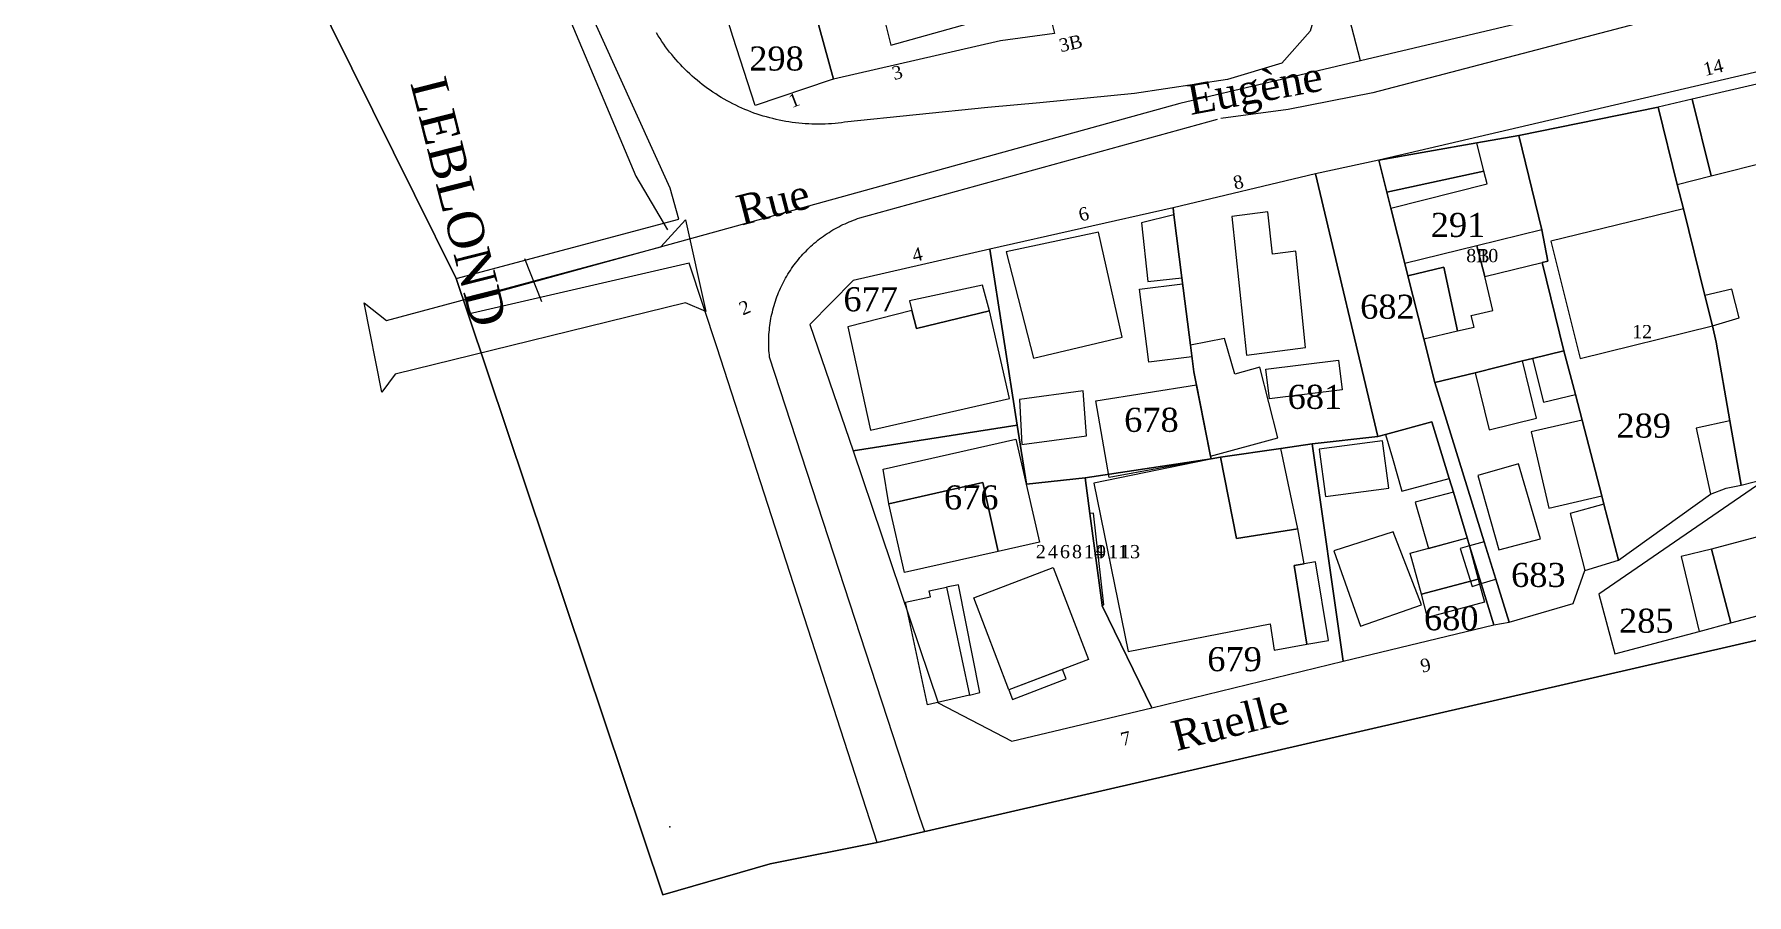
# Model space of a CAD drawing. Extents: x 351895 to 352714, y 545172 to 545744.
# Drawn here: x 352097.5 to 352239.9, y 545172.1 to 545243.6 of the extents above; entities that cross this region are included whole.
import ezdxf

# ---------------------------------------------------------------- set-up
doc = ezdxf.new("R2010")
doc.units = 0
doc.linetypes.add('CONTINU', pattern=[0])
doc.layers.get('0').update_dxf_attribs({"linetype": 'CONTINU'})
for name, color, linetype in [('1FLECHEFL', 7, 'CONTINU'), ('1LIEUDIT', 7, 'CONTINU'), ('1PARCELLE', 7, 'CONTINU'), ('1SECTION', 7, 'CONTINU'), ('1SUBDSECT', 7, 'CONTINU'), ('1TRONFLUV', 7, 'CONTINU'), ('1ZONCOMM', 7, 'CONTINU'), ('3BATIDUR', 7, 'CONTINU'), ('3BATILEGER', 7, 'CONTINU'), ('3NUMVOIE', 7, 'CONTINU'), ('3PARCELLETEX', 7, 'CONTINU'), ('3PONT', 7, 'CONTINU'), ('3SENTIER', 7, 'CONTINU'), ('3TOPOLINE', 7, 'CONTINU'), ('3TRONFLUVTEX', 7, 'CONTINU'), ('3ZONCOMMTEX', 7, 'CONTINU')]:
    doc.layers.add(name, color=color, linetype=linetype)
doc.styles.get("Standard").update_dxf_attribs({"font": 'Times New Roman'})

# ---------------------------------------------------------------- blocks, each defined once
blk = doc.blocks.new('FLECHRU1')
blk.add_point((0, 0))

msp = doc.modelspace()

# ---------------------------------------------------------------- linework, layer by layer
at = {"layer": '1LIEUDIT'}
msp.add_lwpolyline([(352285.77, 545669.4), (352171.76, 545638.49), (352161.97, 545635.68), (351994.74, 545590.45), (351985.93, 545588), (351985.93, 545588), (351895.39, 545563.26), (351960.09, 545514.8), (352054.6, 545380.46), (352132.6, 545223.34), (352133.59, 545220.37), (352149.78, 545172.12), (352158.69, 545174.68), (352167.6, 545176.45), (352271.47, 545200.33)], dxfattribs=at)
at = {"layer": '1PARCELLE'}
for points in [[(352158.91, 545258.3), (352157.98, 545261.63), (352175.48, 545270.45), (352175.65, 545269.97), (352184.14, 545272.71), (352193.68, 545275.78), (352193.73, 545275.65), (352190.9, 545274.62), (352175.88, 545269.61), (352175.59, 545269.51), (352176.51, 545266.04), (352178.3, 545259.29), (352178.68, 545258.43), (352180.08, 545252.83), (352181.82, 545245.8), (352182.33, 545243.71), (352177.86, 545243.09), (352163.97, 545239.9), (352158.91, 545258.3)], [(352163.97, 545239.9), (352163.7, 545239.81), (352157.46, 545237.71), (352155.6, 545243.46), (352155.25, 545244.54), (352152.19, 545255.91), (352158.91, 545258.3), (352163.97, 545239.9)], [(352209.29, 545233.17), (352217.44, 545234.61), (352220.94, 545235.23), (352232.52, 545237.58), (352234.11, 545231.16), (352234.62, 545229.12), (352236.4, 545221.93), (352237.03, 545219.4), (352237.36, 545218.04), (352238.49, 545211.51), (352239.42, 545206.16), (352241.6, 545206.72), (352245.47, 545207.74), (352249.41, 545208.77), (352249.27, 545209.21), (352250.88, 545209.58), (352248.09, 545220.89), (352243.04, 545241.05), (352209.29, 545233.17)], [(352220.94, 545235.23), (352222.84, 545227.39), (352223.35, 545224.79), (352222.87, 545224.66), (352224.69, 545217.33), (352225.64, 545213.69), (352226.2, 545211.56), (352227.85, 545205.26), (352228.02, 545204.59), (352229.24, 545199.94), (352236.87, 545205.41), (352238.19, 545205.9), (352239.42, 545206.16), (352238.49, 545211.51), (352237.36, 545218.04), (352237.03, 545219.4), (352236.4, 545221.93), (352234.62, 545229.12), (352234.11, 545231.16), (352232.52, 545237.58), (352220.94, 545235.23)], [(352209.29, 545233.17), (352209.96, 545230.5), (352210.29, 545229.19), (352211.46, 545224.58), (352211.72, 545223.56), (352213.04, 545218.32), (352213.96, 545214.68), (352217.31, 545215.5), (352221.25, 545216.48), (352222.07, 545216.68), (352224.69, 545217.33), (352222.87, 545224.66), (352223.35, 545224.79), (352222.84, 545227.39), (352220.94, 545235.23), (352217.44, 545234.61), (352209.29, 545233.17)], [(352204.05, 545232.04), (352209.23, 545210.21), (352209.86, 545210.38), (352213.72, 545211.41), (352215.15, 545206.72), (352215.5, 545205.57), (352216.65, 545201.78), (352216.85, 545201.12), (352217.81, 545197.98), (352218.85, 545194.54), (352220.14, 545194.76), (352219.02, 545198.35), (352218.06, 545201.46), (352213.96, 545214.68), (352213.04, 545218.32), (352211.72, 545223.56), (352211.46, 545224.58), (352210.29, 545229.19), (352209.96, 545230.5), (352209.29, 545233.17), (352204.05, 545232.04)], [(352192.19, 545229.2), (352192.26, 545228.64), (352192.93, 545223.4), (352193.64, 545217.79), (352193.92, 545215.59), (352195.31, 545208.57), (352195.36, 545208.36), (352196.15, 545208.48), (352201.16, 545209.21), (352203.76, 545209.59), (352209.23, 545210.21), (352204.05, 545232.04), (352192.19, 545229.2)], [(352176.96, 545225.76), (352179.24, 545211.15), (352180, 545206.24), (352184.88, 545206.77), (352195.36, 545208.36), (352195.31, 545208.57), (352193.92, 545215.59), (352193.64, 545217.79), (352192.93, 545223.4), (352192.26, 545228.64), (352192.19, 545229.2), (352176.96, 545225.76)], [(352176.96, 545225.76), (352165.6, 545223.16), (352162, 545219.5), (352165.61, 545209), (352179.24, 545211.15), (352176.96, 545225.76)], [(352213.96, 545214.68), (352218.06, 545201.46), (352219.02, 545198.35), (352220.14, 545194.76), (352225.46, 545196.33), (352226.42, 545199.06), (352229.24, 545199.94), (352228.02, 545204.59), (352227.85, 545205.26), (352226.2, 545211.56), (352225.64, 545213.69), (352224.69, 545217.33), (352222.07, 545216.68), (352221.25, 545216.48), (352217.31, 545215.5), (352213.96, 545214.68)], [(352179.24, 545211.15), (352165.61, 545209), (352172.66, 545188.07), (352178.79, 545184.89), (352190.42, 545187.66), (352186.31, 545196.13), (352186.3, 545196.19), (352185.27, 545203.8), (352184.88, 545206.77), (352180, 545206.24), (352179.24, 545211.15)], [(352209.23, 545210.21), (352203.76, 545209.59), (352206.35, 545191.54), (352218.85, 545194.54), (352217.81, 545197.98), (352216.85, 545201.12), (352216.65, 545201.78), (352215.5, 545205.57), (352215.15, 545206.72), (352213.72, 545211.41), (352209.86, 545210.38), (352209.23, 545210.21)], [(352195.36, 545208.36), (352184.88, 545206.77), (352185.27, 545203.8), (352186.3, 545196.19), (352186.31, 545196.13), (352190.42, 545187.66), (352206.35, 545191.54), (352203.76, 545209.59), (352201.16, 545209.21), (352196.15, 545208.48), (352195.36, 545208.36)], [(352249.41, 545208.77), (352245.47, 545207.74), (352241.6, 545206.72), (352227.59, 545197.09), (352228.91, 545192.15), (352235.93, 545194.01), (352238.58, 545194.71), (352246.42, 545196.79), (352248.2, 545197.26), (352252.6, 545198.43), (352249.41, 545208.77)]]:
    msp.add_lwpolyline(points, close=True, dxfattribs=at)
at = {"layer": '1SECTION'}
msp.add_lwpolyline([(352271.47, 545200.33), (352167.6, 545176.45), (352158.69, 545174.68), (352149.78, 545172.12), (352133.59, 545220.37), (352132.6, 545223.34), (352054.6, 545380.46), (351960.09, 545514.8), (351895.39, 545563.26), (351985.93, 545588), (351985.93, 545588), (351994.74, 545590.45), (352161.97, 545635.68), (352171.76, 545638.49), (352285.77, 545669.4)], dxfattribs=at)
at = {"layer": '1SUBDSECT'}
msp.add_lwpolyline([(352271.47, 545200.33), (352167.6, 545176.45), (352158.69, 545174.68), (352149.78, 545172.12), (352133.59, 545220.37), (352132.6, 545223.34), (352054.6, 545380.46), (351960.09, 545514.8), (351895.39, 545563.26), (351985.93, 545588), (351985.93, 545588), (351994.74, 545590.45), (352161.97, 545635.68), (352171.76, 545638.49), (352285.77, 545669.4)], dxfattribs=at)
at = {"layer": '1TRONFLUV'}
msp.add_lwpolyline([(352054.6, 545380.46), (352132.6, 545223.34), (352151.11, 545228.26), (352150.38, 545230.83), (352134.76, 545265.32), (352133.39, 545264.89), (352130.18, 545275.23), (352130.18, 545275.23), (352124.33, 545290.78), (352121.73, 545295.99), (352119.04, 545301.17), (352116.25, 545306.29), (352113.3, 545311.52), (352082.18, 545365.34), (352074.38, 545378.85), (352069.49, 545377.64), (352066.24, 545387.96)], dxfattribs=at)
msp.add_lwpolyline([(352133.59, 545220.37), (352149.78, 545172.12), (352158.69, 545174.68), (352167.6, 545176.45), (352154.3, 545217.56), (352151.97, 545224.61), (352133.59, 545220.37)], close=True, dxfattribs=at)
at = {"layer": '1ZONCOMM'}
for points in [[(352207.77, 545241.43), (352192.63, 545299.74), (352170.76, 545385.43), (352145.26, 545501.56)], [(352530.44, 545324), (352473.07, 545309.76), (352410.54, 545291.16), (352384.33, 545284.56), (352323.99, 545269.38), (352267.82, 545255.92), (352235.01, 545247.88), (352207.77, 545241.43), (352192.76, 545237.88), (352151.17, 545226.38), (352133.36, 545221.49)], [(352271.47, 545200.33), (352268.33, 545199.6), (352171.55, 545177.36), (352167.6, 545176.45)]]:
    msp.add_lwpolyline(points, dxfattribs=at)
at = {"layer": '3BATIDUR'}
for points in [[(352235.35, 545238.25), (352236.92, 545231.88), (352241.77, 545233.09), (352244.44, 545233.76), (352243.1, 545240.03), (352235.35, 545238.25)], [(352202.4, 545225.61), (352200.45, 545225.37), (352200.07, 545228.89), (352197.07, 545228.48), (352198.31, 545216.97), (352203.21, 545217.61), (352202.4, 545225.61)], [(352234.62, 545229.12), (352223.6, 545226.45), (352226.04, 545216.69), (352237.03, 545219.4), (352236.4, 545221.93), (352234.62, 545229.12)], [(352178.32, 545225.54), (352180.58, 545216.72), (352187.97, 545218.46), (352186, 545227.2), (352178.32, 545225.54)], [(352211.46, 545224.58), (352211.72, 545223.56), (352214.71, 545224.28), (352215.85, 545218.98), (352217.22, 545219.3), (352216.99, 545220.26), (352218.78, 545220.68), (352218.11, 545223.49), (352217.45, 545226.06), (352211.46, 545224.58)], [(352189.4, 545222.45), (352192.99, 545222.9), (352193.76, 545216.83), (352190.17, 545216.37), (352189.4, 545222.45)], [(352170.48, 545220.69), (352165.15, 545219.33), (352167.04, 545210.72), (352178.59, 545213.37), (352176.94, 545220.64), (352170.86, 545219.19), (352170.48, 545220.69)], [(352195.31, 545208.57), (352200.9, 545210.09), (352199.4, 545215.96), (352197.33, 545215.38), (352196.46, 545218.36), (352193.64, 545217.79), (352193.92, 545215.59), (352195.31, 545208.57)], [(352200.22, 545213.34), (352199.92, 545215.8), (352205.95, 545216.54), (352206.25, 545214.07), (352200.22, 545213.34)], [(352195.36, 545208.36), (352186.87, 545206.81), (352185.76, 545213.18), (352194.13, 545214.51), (352195.31, 545208.57), (352195.36, 545208.36)], [(352168.56, 545204.61), (352168.09, 545207.49), (352179.13, 545209.99), (352181.09, 545201.43), (352177.66, 545200.65), (352176.37, 545206.38), (352168.56, 545204.61)], [(352204.87, 545205.21), (352210.14, 545205.9), (352209.62, 545209.84), (352204.34, 545209.15), (352204.87, 545205.21)], [(352196.15, 545208.48), (352197.47, 545201.72), (352202.58, 545202.52), (352201.16, 545209.21), (352196.15, 545208.48)], [(352220.9, 545207.93), (352217.53, 545206.96), (352219.27, 545200.79), (352222.75, 545201.69), (352220.9, 545207.93)], [(352169.86, 545198.89), (352168.56, 545204.61), (352176.37, 545206.38), (352177.66, 545200.65), (352169.86, 545198.89)], [(352186.3, 545196.19), (352186.44, 545196.21), (352185.57, 545203.84), (352185.27, 545203.8), (352186.3, 545196.19)], [(352246.42, 545196.79), (352244.74, 545202.92), (352236.97, 545200.83), (352238.58, 545194.71), (352246.42, 545196.79)], [(352210.49, 545202.27), (352205.57, 545200.7), (352207.79, 545194.45), (352212.86, 545196.21), (352210.49, 545202.27)], [(352211.91, 545200.5), (352216.65, 545201.78), (352217.57, 545198.36), (352212.84, 545197.09), (352211.91, 545200.5)], [(352203.32, 545192.94), (352205.11, 545193.24), (352204.05, 545199.79), (352203.1, 545199.63), (352202.27, 545199.49), (352203.32, 545192.94)], [(352185.16, 545191.68), (352178.54, 545189.15), (352175.62, 545196.79), (352182.24, 545199.32), (352185.16, 545191.68)], [(352213.36, 545195.15), (352212.84, 545197.09), (352217.57, 545198.36), (352218.09, 545196.43), (352213.36, 545195.15)], [(352169.94, 545196.44), (352172.02, 545196.88), (352171.92, 545197.37), (352173.37, 545197.69), (352175.28, 545188.72), (352171.79, 545187.91), (352169.94, 545196.44)], [(352173.37, 545197.69), (352175.28, 545188.72), (352176.13, 545188.93), (352174.35, 545197.89), (352173.37, 545197.69)], [(352178.54, 545189.15), (352178.85, 545188.36), (352183.3, 545190.06), (352183, 545190.85), (352178.54, 545189.15)]]:
    msp.add_lwpolyline(points, close=True, dxfattribs=at)
at = {"layer": '3BATILEGER'}
for points in [[(352177.56, 545245.18), (352177.35, 545246.59), (352174.35, 545245.82), (352174.05, 545246.99), (352168.03, 545245.5), (352168.73, 545242.74), (352177.56, 545245.18)], [(352232.52, 545237.58), (352234.11, 545231.16), (352236.92, 545231.88), (352235.35, 545238.25), (352232.52, 545237.58)], [(352209.29, 545233.17), (352209.96, 545230.5), (352218.04, 545232.26), (352217.44, 545234.61), (352209.29, 545233.17)], [(352209.96, 545230.5), (352210.29, 545229.19), (352218.31, 545231.19), (352218.04, 545232.26), (352209.96, 545230.5)], [(352192.26, 545228.64), (352189.57, 545227.96), (352190.09, 545223.08), (352192.93, 545223.4), (352192.26, 545228.64)], [(352222.84, 545227.39), (352217.45, 545226.06), (352218.11, 545223.49), (352222.87, 545224.66), (352223.35, 545224.79), (352222.84, 545227.39)], [(352211.72, 545223.56), (352213.04, 545218.32), (352215.85, 545218.98), (352214.71, 545224.28), (352211.72, 545223.56)], [(352170.48, 545220.69), (352170.86, 545219.19), (352176.94, 545220.64), (352176.35, 545222.77), (352170.28, 545221.47), (352170.48, 545220.69)], [(352237.03, 545219.4), (352239.27, 545220.08), (352238.66, 545222.46), (352236.4, 545221.93), (352237.03, 545219.4)], [(352224.69, 545217.33), (352222.07, 545216.68), (352222.99, 545213.07), (352225.64, 545213.69), (352224.69, 545217.33)], [(352217.31, 545215.5), (352218.47, 545210.77), (352222.41, 545211.73), (352221.25, 545216.48), (352217.31, 545215.5)], [(352185.01, 545210.26), (352184.73, 545214.01), (352179.44, 545213.28), (352179.62, 545209.55), (352185.01, 545210.26)], [(352210.43, 545208.4), (352211.22, 545205.66), (352215.15, 545206.72), (352213.72, 545211.41), (352209.86, 545210.38), (352210.43, 545208.4)], [(352227.85, 545205.26), (352226.2, 545211.56), (352221.98, 545210.58), (352223.44, 545204.24), (352227.85, 545205.26)], [(352236.87, 545205.41), (352238.19, 545205.9), (352239.42, 545206.16), (352238.49, 545211.51), (352235.68, 545210.89), (352236.87, 545205.41)], [(352196.15, 545208.48), (352185.61, 545206.33), (352188.46, 545192.34), (352200.26, 545194.64), (352200.61, 545192.46), (352203.32, 545192.94), (352202.27, 545199.49), (352203.1, 545199.63), (352202.58, 545202.52), (352197.47, 545201.72), (352196.15, 545208.48)], [(352215.5, 545205.57), (352212.33, 545204.75), (352213.42, 545200.9), (352216.65, 545201.78), (352215.5, 545205.57)], [(352226.42, 545199.06), (352229.24, 545199.94), (352228.02, 545204.59), (352225.2, 545203.81), (352226.42, 545199.06)], [(352217.81, 545197.98), (352216.85, 545201.12), (352216.05, 545200.9), (352217.06, 545197.75), (352217.81, 545197.98)], [(352217.81, 545197.98), (352219.02, 545198.35), (352218.06, 545201.46), (352216.85, 545201.12), (352217.81, 545197.98)], [(352235.93, 545194.01), (352238.58, 545194.71), (352236.97, 545200.83), (352234.44, 545200.23), (352235.93, 545194.01)]]:
    msp.add_lwpolyline(points, close=True, dxfattribs=at)
at = {"layer": '3PONT'}
msp.add_lwpolyline([(352124.93, 545221.32), (352126.79, 545219.84), (352149.62, 545225.97), (352151.66, 545228.2), (352153.34, 545220.58), (352151.66, 545221.32), (352127.53, 545215.38), (352126.41, 545213.9), (352124.93, 545221.32)], close=True, dxfattribs=at)
at = {"layer": '3SENTIER'}
for points in [[(352029.67, 545448.31), (352037.03, 545436.61), (352045.17, 545424.13), (352054.24, 545412.57), (352063.65, 545395.1), (352069.22, 545386.82), (352075.66, 545375.26), (352084.72, 545359.23), (352105.74, 545324.61), (352113.89, 545309.63), (352120.98, 545297.28), (352128.6, 545277.31), (352138.58, 545253.13), (352147.52, 545231.85), (352150.15, 545227.39)], [(352130.49, 545298.6), (352141.64, 545302.54), (352160.79, 545308.6), (352180.66, 545315.05), (352182.61, 545315.08), (352184.34, 545314.59), (352186.04, 545312.81), (352203.61, 545250.11), (352204.42, 545246.75), (352203.6, 545243.9), (352201.24, 545241.23), (352196.73, 545239.87), (352188.98, 545238.7), (352181.12, 545237.93), (352176.8, 545237.56)], [(352264.69, 545201.83), (352266.64, 545202.85), (352267.26, 545203.68), (352267.34, 545205.56), (352266.97, 545208.62), (352259.08, 545240), (352257.26, 545245.27), (352255.54, 545248.35), (352253.94, 545249.54), (352251.77, 545249.97), (352250.24, 545249.68), (352247.25, 545248.86), (352208.79, 545238.77), (352201.76, 545237.38), (352196.17, 545236.62)], [(352166.15, 545228.37), (352195.9, 545236.59)], [(352158.65, 545216.8), (352158.63, 545216.99), (352158.61, 545217.17), (352158.6, 545217.36), (352158.59, 545217.55), (352158.58, 545217.74), (352158.58, 545217.93), (352158.58, 545218.12), (352158.58, 545218.31), (352158.59, 545218.5), (352158.6, 545218.69), (352158.61, 545218.87), (352158.63, 545219.06), (352158.65, 545219.25), (352158.67, 545219.44), (352158.7, 545219.63), (352158.73, 545219.81), (352158.76, 545220), (352158.79, 545220.19), (352158.83, 545220.37), (352158.88, 545220.55), (352158.92, 545220.74), (352158.97, 545220.92), (352159.02, 545221.1), (352159.08, 545221.28), (352159.14, 545221.46), (352159.2, 545221.64), (352159.26, 545221.82), (352159.33, 545222), (352159.4, 545222.17), (352159.47, 545222.35), (352159.55, 545222.52), (352159.63, 545222.69), (352159.71, 545222.86), (352159.8, 545223.03), (352159.89, 545223.2), (352159.98, 545223.36), (352160.07, 545223.53), (352160.17, 545223.69), (352160.27, 545223.85), (352160.38, 545224.01), (352160.48, 545224.17), (352160.59, 545224.32), (352160.7, 545224.47), (352160.81, 545224.62), (352160.93, 545224.77), (352161.05, 545224.92), (352161.17, 545225.07), (352161.3, 545225.21), (352161.42, 545225.35), (352161.55, 545225.49), (352161.68, 545225.62), (352161.82, 545225.76), (352161.95, 545225.89), (352162.09, 545226.02), (352162.23, 545226.14), (352162.37, 545226.27), (352162.52, 545226.39), (352162.67, 545226.51), (352162.81, 545226.63), (352162.97, 545226.74), (352163.12, 545226.85), (352163.27, 545226.96), (352163.43, 545227.07), (352163.59, 545227.17), (352163.75, 545227.27), (352163.91, 545227.37), (352164.07, 545227.46), (352164.24, 545227.55), (352164.41, 545227.64), (352164.58, 545227.73), (352164.75, 545227.81), (352164.92, 545227.89), (352165.09, 545227.97), (352165.26, 545228.04), (352165.44, 545228.11), (352165.62, 545228.18), (352165.79, 545228.25), (352165.97, 545228.31), (352166.15, 545228.37)], [(352171.12, 545178.62), (352158.65, 545216.8)]]:
    msp.add_lwpolyline(points, dxfattribs=at)
at = {"layer": '3TOPOLINE'}
for points in [[(352164.89, 545236.32), (352164.63, 545236.28), (352164.36, 545236.25), (352164.09, 545236.22), (352163.81, 545236.2), (352163.54, 545236.18), (352163.27, 545236.17), (352162.99, 545236.16), (352162.72, 545236.16), (352162.44, 545236.16), (352162.17, 545236.17), (352161.9, 545236.18), (352161.62, 545236.19), (352161.35, 545236.22), (352161.08, 545236.24), (352160.81, 545236.27), (352160.53, 545236.31), (352160.26, 545236.35), (352159.99, 545236.39), (352159.72, 545236.44), (352159.46, 545236.49), (352159.19, 545236.55), (352158.92, 545236.62), (352158.66, 545236.68), (352158.39, 545236.76), (352158.13, 545236.83), (352157.87, 545236.92), (352157.61, 545237), (352157.35, 545237.09), (352157.09, 545237.19), (352156.84, 545237.29), (352156.58, 545237.39), (352156.33, 545237.5), (352156.08, 545237.61), (352155.84, 545237.73), (352155.59, 545237.85), (352155.35, 545237.98), (352155.11, 545238.11), (352154.87, 545238.24), (352154.63, 545238.38), (352154.4, 545238.52), (352154.17, 545238.67), (352153.94, 545238.82), (352153.71, 545238.98), (352153.49, 545239.13), (352153.27, 545239.3), (352153.05, 545239.46), (352152.84, 545239.63), (352152.62, 545239.81), (352152.42, 545239.98), (352152.21, 545240.16), (352152.01, 545240.35), (352151.81, 545240.54), (352151.61, 545240.73), (352151.42, 545240.92), (352151.23, 545241.12), (352151.05, 545241.32), (352150.86, 545241.53), (352150.69, 545241.73), (352150.51, 545241.95), (352150.34, 545242.16), (352150.17, 545242.38), (352150.01, 545242.6), (352149.85, 545242.82), (352149.69, 545243.04), (352149.54, 545243.27), (352149.4, 545243.5), (352149.25, 545243.74)], [(352176.8, 545237.56), (352164.89, 545236.32)], [(352139.71, 545221.4), (352138.3, 545224.98)], [(352171.55, 545177.36), (352171.12, 545178.62)]]:
    msp.add_lwpolyline(points, dxfattribs=at)

# ---------------------------------------------------------------- block references
at = {"layer": '1FLECHEFL', "rotation": 109.4}
msp.add_blockref('FLECHRU1', (352150.36, 545177.77), dxfattribs=at)

# ---------------------------------------------------------------- texts
at = {"layer": '3NUMVOIE'}
for s, rotation, p in [('3B', 12.6, (352182.86, 545242.14)), ('3', 15.5, (352169.01, 545239.82)), ('14', 13.4, (352236.42, 545240.16)), ('1', 21.1, (352160.49, 545237.49)), ('8', 13.4, (352197.34, 545230.72)), ('6', 13.4, (352184.49, 545228.07)), ('4', 13.4, (352170.65, 545224.7)), ('2', 23.6, (352156.42, 545220.25)), ('9', 13.4, (352212.91, 545190.57)), ('7', 13.4, (352187.99, 545184.48))]:
    msp.add_text(s, height=1.1, rotation=rotation, dxfattribs=at).set_placement(p)
for s, p in [('8B', (352216.57, 545224.69)), ('10', (352217.57, 545224.69)), ('12', (352230.36, 545218.37)), ('2', (352180.79, 545200.09)), ('4', (352181.79, 545200.09)), ('6', (352182.79, 545200.09)), ('8', (352183.79, 545200.09)), ('14', (352184.79, 545200.09)), ('9', (352185.79, 545200.09)), ('11', (352186.79, 545200.09)), ('13', (352187.79, 545200.09))]:
    msp.add_text(s, height=1.1, dxfattribs=at).set_placement(p)
at = {"layer": '3PARCELLETEX'}
for s, p in [('298', (352156.96, 545240.62)), ('291', (352213.62, 545226.79)), ('677', (352164.79, 545220.61)), ('682', (352207.75, 545219.99)), ('681', (352201.72, 545212.5)), ('678', (352188.13, 545210.59)), ('289', (352229.06, 545210.11)), ('676', (352173.15, 545204.14)), ('683', (352220.3, 545197.7)), ('680', (352213.06, 545194.1)), ('285', (352229.27, 545193.89)), ('679', (352195.04, 545190.7))]:
    msp.add_text(s, height=2, dxfattribs=at).set_placement(p)
at = {"layer": '3TRONFLUVTEX'}
msp.add_text('LEBLOND', height=3, rotation=284.2, dxfattribs=at).set_placement((352128.77, 545239.58))
at = {"layer": '3ZONCOMMTEX'}
for s, rotation, p in [('Eugène', 10.5, (352193.65, 545236.92)), ('Rue', 14.5, (352156.31, 545227.73)), ('Ruelle', 14.3, (352192.47, 545184.05))]:
    msp.add_text(s, height=2.5, rotation=rotation, dxfattribs=at).set_placement(p)

doc.saveas('drawing.dxf')
